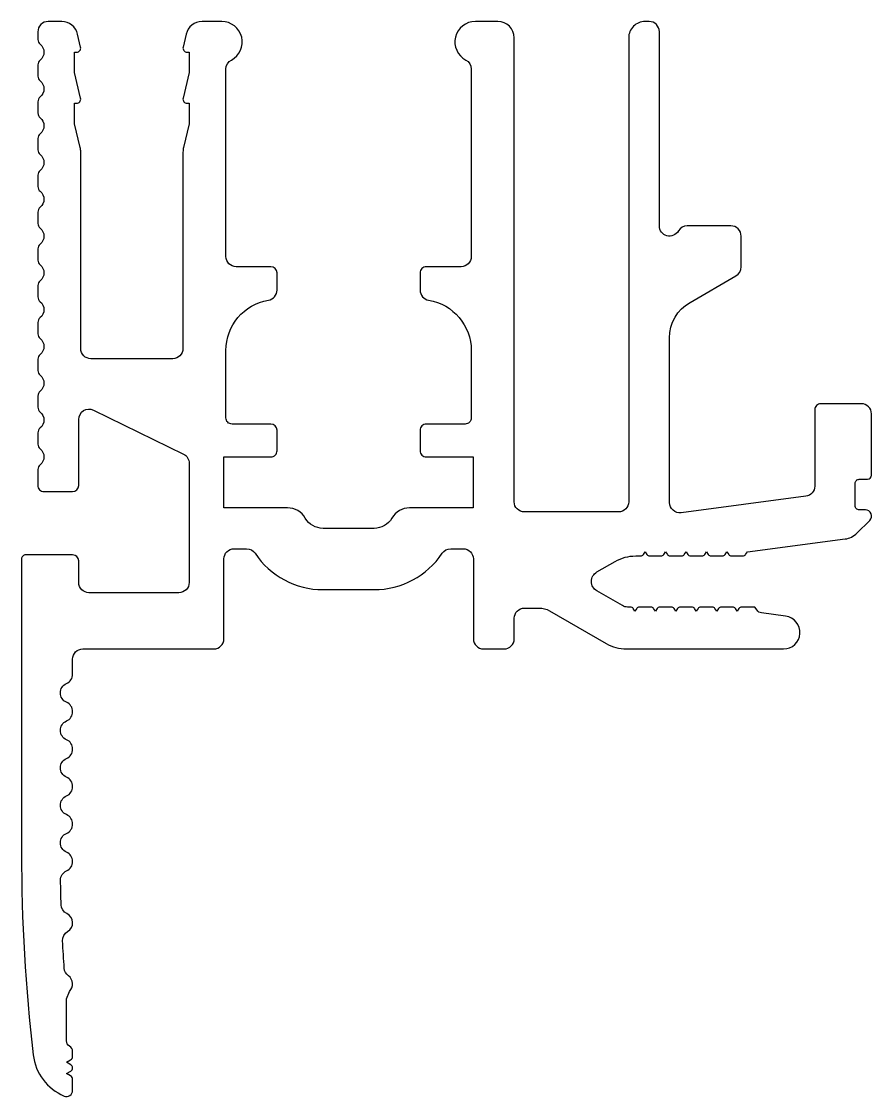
# Model space of a CAD drawing. Extents: x 274.6 to 316.1, y 274.1 to 326.7.
import ezdxf

# ---------------------------------------------------------------- set-up
doc = ezdxf.new("R2010")
doc.units = 0
doc.layers.add('1', color=7, linetype='CONTINUOUS')

msp = doc.modelspace()

# ---------------------------------------------------------------- linework, layer by layer
at = {"layer": '1', "color": 7, "linetype": 'CONTINUOUS'}
msp.add_lwpolyline([(306.353, 298.028), (305.789, 298.028, 0.238965), (305.662, 297.959), (305.573, 297.828), (305.486, 297.957, 0.249328), (305.353, 298.028), (304.793, 298.028, 0.252448), (304.659, 297.956), (304.573, 297.828), (304.488, 297.954, 0.256226), (304.353, 298.028), (304.207, 298.028, -0.131656), (303.957, 298.095), (302.713, 298.813, -0.57737), (302.713, 299.743), (303.609, 300.26, -0.131771), (304.609, 300.528), (304.853, 300.528, 0.249253), (304.986, 300.598), (305.073, 300.728), (305.16, 300.598, 0.251676), (305.293, 300.528), (305.853, 300.528, 0.249472), (305.985, 300.598), (306.073, 300.728), (306.16, 300.598, 0.250559), (306.292, 300.528), (306.853, 300.528, 0.249162), (306.985, 300.598), (307.072, 300.728), (307.16, 300.598, 0.269902), (307.292, 300.528), (307.852, 300.528, 0.248907), (307.985, 300.598), (308.072, 300.728), (308.159, 300.598, 0.250085), (308.292, 300.528), (308.852, 300.528, 0.245488), (308.985, 300.598), (309.072, 300.728), (309.159, 300.598, 0.250256), (309.292, 300.528), (309.852, 300.528, 0.252666), (309.985, 300.599), (310.072, 300.728), (314.855, 301.358, 0.16216), (315.432, 301.642), (316.056, 302.266, 0.668402), (315.844, 302.778), (315.544, 302.778, -0.414675), (315.344, 302.978), (315.344, 304.078, -0.414547), (315.544, 304.278), (315.944, 304.278, 0.413941), (316.144, 304.479), (316.144, 307.477, 0.411372), (315.644, 307.978), (313.667, 307.978, 0.415274), (313.367, 307.678), (313.367, 303.943, -0.376879), (312.931, 303.447), (306.833, 302.644, -0.455267), (306.267, 303.14), (306.267, 311.202, -0.270027), (307.267, 312.935), (309.516, 314.233, 0.26831), (309.767, 314.667), (309.767, 316.178, 0.41476), (309.267, 316.678), (307.133, 316.678, 0.26792), (306.7, 316.428, -0.767312), (305.767, 316.678), (305.767, 326.178, 0.414186), (305.267, 326.678), (305.067, 326.678, 0.414245), (304.267, 325.878), (304.267, 303.178, -0.414186), (303.767, 302.678), (299.167, 302.678, -0.414278), (298.667, 303.178), (298.667, 325.878, 0.413884), (297.867, 326.678), (296.767, 326.678, 0.782874), (296.3, 324.793, -0.278541), (296.567, 324.351), (296.567, 315.178, -0.414083), (296.067, 314.678), (294.367, 314.678, 0.41436), (294.067, 314.378), (294.067, 313.536, 0.366633), (294.483, 313.043, -0.365848), (296.567, 310.578), (296.567, 307.278, -0.414228), (296.267, 306.978), (294.367, 306.978, 0.414639), (294.067, 306.678), (294.067, 305.678, 0.41704), (294.367, 305.378), (296.667, 305.378), (296.667, 302.878), (293.549, 302.878, 0.266509), (292.683, 302.378, -0.267949), (291.817, 301.878), (289.317, 301.878, -0.268173), (288.45, 302.379, 0.267725), (287.585, 302.878), (284.467, 302.878), (284.467, 305.378), (286.767, 305.378, 0.433032), (287.067, 305.678), (287.067, 306.678, 0.413862), (286.767, 306.978), (284.867, 306.978, -0.418772), (284.567, 307.278), (284.567, 310.578, -0.36604), (286.65, 313.043, 0.365645), (287.067, 313.536), (287.067, 314.378, 0.410916), (286.767, 314.678), (285.067, 314.678, -0.413927), (284.567, 315.178), (284.567, 324.351, -0.279392), (284.833, 324.793, 0.782441), (284.367, 326.678), (283.401, 326.678, 0.346818), (282.622, 326.061), (282.472, 325.424, 0.480334), (282.665, 325.178), (282.767, 325.178), (282.767, 324.178), (282.472, 322.924, 0.484463), (282.667, 322.678), (282.767, 322.678), (282.767, 321.678), (282.493, 320.514, 0.057757), (282.467, 320.285), (282.467, 310.677, -0.413281), (281.967, 310.177), (277.965, 310.177, -0.41424), (277.465, 310.677), (277.465, 320.285, 0.057697), (277.438, 320.514), (277.165, 321.678), (277.165, 322.678), (277.265, 322.678, 0.48343), (277.459, 322.924), (277.165, 324.178), (277.165, 325.178), (277.267, 325.178, 0.483548), (277.461, 325.423), (277.312, 326.061, 0.348098), (276.533, 326.678), (275.869, 326.678, 0.414223), (275.369, 326.178), (275.369, 325.802, 0.227847), (275.481, 325.568, -0.480385), (275.481, 324.787, 0.227978), (275.369, 324.553), (275.369, 324.002, 0.227941), (275.481, 323.768, -0.480363), (275.481, 322.987, 0.228462), (275.369, 322.753), (275.369, 322.202, 0.227744), (275.481, 321.968, -0.4804), (275.481, 321.187, 0.227752), (275.369, 320.953), (275.369, 320.402, 0.227816), (275.481, 320.168, -0.480416), (275.481, 319.387, 0.228668), (275.369, 319.153), (275.369, 318.602, 0.227881), (275.481, 318.368, -0.480403), (275.481, 317.587, 0.227994), (275.369, 317.353), (275.369, 316.802, 0.227995), (275.481, 316.568, -0.480404), (275.481, 315.787, 0.227783), (275.369, 315.553), (275.369, 315.002, 0.22788), (275.481, 314.768, -0.480372), (275.481, 313.988, 0.227895), (275.369, 313.753), (275.369, 313.202, 0.22817), (275.481, 312.968, -0.480425), (275.481, 312.188, 0.227753), (275.369, 311.953), (275.369, 311.402, 0.228004), (275.481, 311.168, -0.480432), (275.481, 310.388, 0.227876), (275.369, 310.153), (275.369, 309.602, 0.227789), (275.481, 309.368, -0.480479), (275.481, 308.588, 0.228408), (275.369, 308.353), (275.369, 307.802, 0.227851), (275.481, 307.568, -0.480408), (275.481, 306.788, 0.227771), (275.369, 306.553), (275.369, 306.002, 0.227807), (275.481, 305.768, -0.480423), (275.481, 304.988, 0.227752), (275.369, 304.753), (275.369, 303.983, 0.417373), (275.669, 303.68), (277.069, 303.68, 0.404721), (277.369, 303.98), (277.369, 307.211, -0.555971), (278.088, 307.661), (282.488, 305.515, -0.282843), (282.769, 305.065), (282.769, 299.23, -0.413691), (282.269, 298.73), (277.869, 298.73, -0.414532), (277.369, 299.23), (277.369, 300.28, 0.414188), (277.069, 300.58), (274.769, 300.58, 0.415739), (274.569, 300.38), (274.569, 285.978, 0.029086), (275.143, 276.114, 0.269815), (276.652, 274.101, 0.536976), (277.069, 274.378), (277.069, 274.914, 0.267795), (276.969, 275.087), (276.769, 275.203), (276.98, 275.325, 0.577363), (276.98, 275.63), (276.769, 275.753), (276.969, 275.868, 0.268184), (277.069, 276.041), (277.069, 276.278, 0.26776), (276.919, 276.537, -0.268468), (276.769, 276.797), (276.769, 278.864), (276.919, 279.221, 0.463323), (276.863, 279.982, -0.221875), (276.659, 280.352, -0.004045), (276.579, 281.692, -0.278818), (276.824, 282.148, 0.597139), (276.788, 283.027, -0.278771), (276.507, 283.462, -0.00361), (276.479, 284.658, -0.299498), (276.774, 285.122, 0.651513), (276.769, 286.036, -0.65648), (276.769, 286.952, 0.655183), (276.769, 287.869, -0.655038), (276.769, 288.785, 0.655007), (276.769, 289.702, -0.65467), (276.769, 290.618, 0.654666), (276.769, 291.535, -0.654661), (276.769, 292.452, 0.654685), (276.769, 293.368, -0.654654), (276.769, 294.285, 0.298217), (277.069, 294.743), (277.069, 295.478, -0.414215), (277.569, 295.978), (283.969, 295.978, 0.414068), (284.469, 296.478), (284.469, 300.378, -0.414339), (284.969, 300.878), (285.577, 300.878, -0.250668), (285.993, 300.656, 0.250469), (289.319, 298.878), (291.819, 298.878, 0.250473), (295.145, 300.656, -0.250627), (295.56, 300.878), (296.169, 300.878, -0.414421), (296.669, 300.378), (296.669, 296.478, 0.414036), (297.169, 295.978), (298.169, 295.978, 0.414033), (298.669, 296.478), (298.669, 297.478, -0.414337), (299.169, 297.978), (299.893, 297.978, -0.13194), (300.393, 297.844), (303.16, 296.246, 0.131508), (304.16, 295.978), (311.84, 295.978, 0.936583), (311.945, 297.581), (310.757, 297.738, -0.214461), (310.547, 297.867), (310.439, 298.028), (309.794, 298.028, 0.249866), (309.661, 297.957), (309.574, 297.827), (309.486, 297.957, 0.249287), (309.354, 298.028), (308.794, 298.028, 0.24954), (308.662, 297.958), (308.574, 297.827), (308.489, 297.953, 0.25883), (308.354, 298.028), (307.794, 298.028, 0.251427), (307.66, 297.956), (307.574, 297.827), (307.489, 297.953, 0.257696), (307.353, 298.028), (306.793, 298.028, 0.252445), (306.66, 297.956), (306.573, 297.828), (306.486, 297.957, 0.249287)], format="xyb", close=True, dxfattribs=at)

doc.saveas('drawing.dxf')
